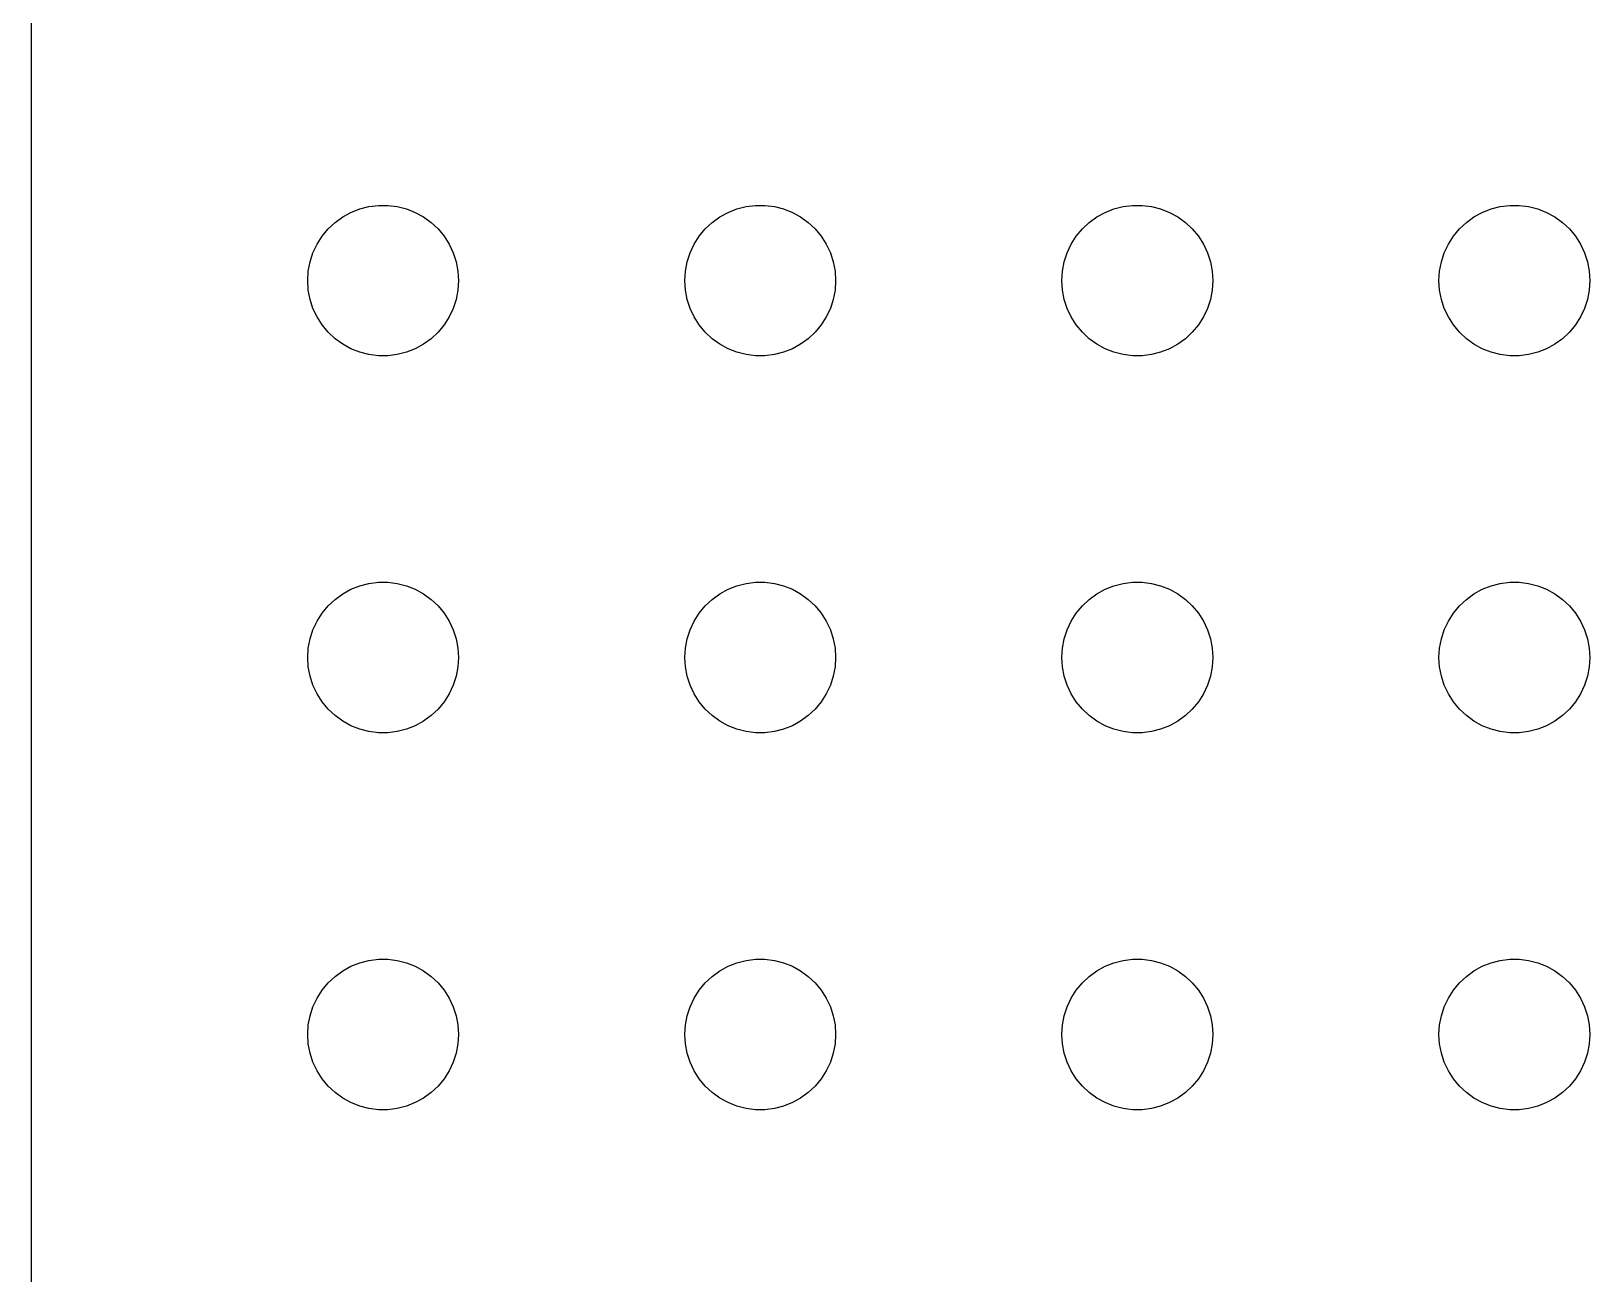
# Model space of a CAD drawing. Header units: metres. Extents: x -134 to 134, y 62 to 280.
# Drawn here: x -134.5 to -103.5, y 86.74 to 111.46 of the extents above; entities that cross this region are included whole.
import ezdxf

# ---------------------------------------------------------------- set-up
doc = ezdxf.new("R2010")
doc.units = ezdxf.units.M

msp = doc.modelspace()

# ---------------------------------------------------------------- linework, layer by layer
for p, q in [((-134.5, 161), (-134.5, 67)), ((-128.139, 107.857), (-127.964, 107.927)), ((-127.964, 107.927), (-127.781, 107.973)), ((-127.781, 107.973), (-127.594, 107.997)), ((-127.594, 107.997), (-127.406, 107.997)), ((-127.406, 107.997), (-127.219, 107.973)), ((-127.219, 107.973), (-127.036, 107.927)), ((-127.036, 107.927), (-126.861, 107.857)), ((-120.639, 107.857), (-120.464, 107.927)), ((-120.464, 107.927), (-120.281, 107.973)), ((-120.281, 107.973), (-120.094, 107.997)), ((-120.094, 107.997), (-119.906, 107.997)), ((-119.906, 107.997), (-119.719, 107.973)), ((-119.719, 107.973), (-119.536, 107.927)), ((-119.536, 107.927), (-119.361, 107.857)), ((-113.139, 107.857), (-112.964, 107.927)), ((-112.964, 107.927), (-112.781, 107.973)), ((-112.781, 107.973), (-112.594, 107.997)), ((-112.594, 107.997), (-112.406, 107.997)), ((-112.406, 107.997), (-112.219, 107.973)), ((-112.219, 107.973), (-112.036, 107.927)), ((-112.036, 107.927), (-111.861, 107.857)), ((-105.639, 107.857), (-105.464, 107.927)), ((-105.464, 107.927), (-105.281, 107.973)), ((-105.281, 107.973), (-105.094, 107.997)), ((-105.094, 107.997), (-104.906, 107.997)), ((-104.906, 107.997), (-104.719, 107.973)), ((-104.719, 107.973), (-104.536, 107.927)), ((-104.536, 107.927), (-104.361, 107.857)), ((-128.593, 107.527), (-128.456, 107.656)), ((-128.456, 107.656), (-128.304, 107.766)), ((-128.304, 107.766), (-128.139, 107.857)), ((-126.861, 107.857), (-126.696, 107.766)), ((-126.696, 107.766), (-126.544, 107.656)), ((-126.544, 107.656), (-126.407, 107.527)), ((-121.093, 107.527), (-120.956, 107.656)), ((-120.956, 107.656), (-120.804, 107.766)), ((-120.804, 107.766), (-120.639, 107.857)), ((-119.361, 107.857), (-119.196, 107.766)), ((-119.196, 107.766), (-119.044, 107.656)), ((-119.044, 107.656), (-118.907, 107.527)), ((-113.593, 107.527), (-113.456, 107.656)), ((-113.456, 107.656), (-113.304, 107.766)), ((-113.304, 107.766), (-113.139, 107.857)), ((-111.861, 107.857), (-111.696, 107.766)), ((-111.696, 107.766), (-111.544, 107.656)), ((-111.544, 107.656), (-111.407, 107.527)), ((-106.093, 107.527), (-105.956, 107.656)), ((-105.956, 107.656), (-105.804, 107.766)), ((-105.804, 107.766), (-105.639, 107.857)), ((-104.361, 107.857), (-104.196, 107.766)), ((-104.196, 107.766), (-104.044, 107.656)), ((-104.044, 107.656), (-103.907, 107.527)), ((-128.814, 107.223), (-128.714, 107.382)), ((-128.714, 107.382), (-128.593, 107.527)), ((-126.407, 107.527), (-126.286, 107.382)), ((-126.286, 107.382), (-126.186, 107.223)), ((-121.314, 107.223), (-121.214, 107.382)), ((-121.214, 107.382), (-121.093, 107.527)), ((-118.907, 107.527), (-118.786, 107.382)), ((-118.786, 107.382), (-118.686, 107.223)), ((-113.814, 107.223), (-113.714, 107.382)), ((-113.714, 107.382), (-113.593, 107.527)), ((-111.407, 107.527), (-111.286, 107.382)), ((-111.286, 107.382), (-111.186, 107.223)), ((-106.314, 107.223), (-106.214, 107.382)), ((-106.214, 107.382), (-106.093, 107.527)), ((-103.907, 107.527), (-103.786, 107.382)), ((-103.786, 107.382), (-103.686, 107.223)), ((-128.953, 106.873), (-128.895, 107.052)), ((-128.895, 107.052), (-128.814, 107.223)), ((-126.186, 107.223), (-126.105, 107.052)), ((-126.105, 107.052), (-126.047, 106.873)), ((-121.453, 106.873), (-121.395, 107.052)), ((-121.395, 107.052), (-121.314, 107.223)), ((-118.686, 107.223), (-118.605, 107.052)), ((-118.605, 107.052), (-118.547, 106.873)), ((-113.953, 106.873), (-113.895, 107.052)), ((-113.895, 107.052), (-113.814, 107.223)), ((-111.186, 107.223), (-111.105, 107.052)), ((-111.105, 107.052), (-111.047, 106.873)), ((-106.453, 106.873), (-106.395, 107.052)), ((-106.395, 107.052), (-106.314, 107.223)), ((-103.686, 107.223), (-103.605, 107.052)), ((-103.605, 107.052), (-103.547, 106.873)), ((-129, 106.5), (-128.988, 106.688)), ((-128.988, 106.688), (-128.953, 106.873)), ((-126.047, 106.873), (-126.012, 106.688)), ((-126.012, 106.688), (-126, 106.5)), ((-121.5, 106.5), (-121.488, 106.688)), ((-121.488, 106.688), (-121.453, 106.873)), ((-118.547, 106.873), (-118.512, 106.688)), ((-118.512, 106.688), (-118.5, 106.5)), ((-114, 106.5), (-113.988, 106.688)), ((-113.988, 106.688), (-113.953, 106.873)), ((-111.047, 106.873), (-111.012, 106.688)), ((-111.012, 106.688), (-111, 106.5)), ((-106.5, 106.5), (-106.488, 106.688)), ((-106.488, 106.688), (-106.453, 106.873)), ((-103.547, 106.873), (-103.512, 106.688)), ((-103.512, 106.688), (-103.5, 106.5)), ((-128.988, 106.312), (-129, 106.5)), ((-126, 106.5), (-126.012, 106.312)), ((-121.488, 106.312), (-121.5, 106.5)), ((-118.5, 106.5), (-118.512, 106.312)), ((-113.988, 106.312), (-114, 106.5)), ((-111, 106.5), (-111.012, 106.312)), ((-106.488, 106.312), (-106.5, 106.5)), ((-103.5, 106.5), (-103.512, 106.312)), ((-128.953, 106.127), (-128.988, 106.312)), ((-128.895, 105.948), (-128.953, 106.127)), ((-126.047, 106.127), (-126.105, 105.948)), ((-126.012, 106.312), (-126.047, 106.127)), ((-121.453, 106.127), (-121.488, 106.312)), ((-121.395, 105.948), (-121.453, 106.127)), ((-118.547, 106.127), (-118.605, 105.948)), ((-118.512, 106.312), (-118.547, 106.127)), ((-113.953, 106.127), (-113.988, 106.312)), ((-113.895, 105.948), (-113.953, 106.127)), ((-111.047, 106.127), (-111.105, 105.948)), ((-111.012, 106.312), (-111.047, 106.127)), ((-106.453, 106.127), (-106.488, 106.312)), ((-106.395, 105.948), (-106.453, 106.127)), ((-103.547, 106.127), (-103.605, 105.948)), ((-103.512, 106.312), (-103.547, 106.127)), ((-128.814, 105.777), (-128.895, 105.948)), ((-128.714, 105.618), (-128.814, 105.777)), ((-126.186, 105.777), (-126.286, 105.618)), ((-126.105, 105.948), (-126.186, 105.777)), ((-121.314, 105.777), (-121.395, 105.948)), ((-121.214, 105.618), (-121.314, 105.777)), ((-118.686, 105.777), (-118.786, 105.618)), ((-118.605, 105.948), (-118.686, 105.777)), ((-113.814, 105.777), (-113.895, 105.948)), ((-113.714, 105.618), (-113.814, 105.777)), ((-111.186, 105.777), (-111.286, 105.618)), ((-111.105, 105.948), (-111.186, 105.777)), ((-106.314, 105.777), (-106.395, 105.948)), ((-106.214, 105.618), (-106.314, 105.777)), ((-103.686, 105.777), (-103.786, 105.618)), ((-103.605, 105.948), (-103.686, 105.777)), ((-128.593, 105.473), (-128.714, 105.618)), ((-128.456, 105.344), (-128.593, 105.473)), ((-126.407, 105.473), (-126.544, 105.344)), ((-126.286, 105.618), (-126.407, 105.473)), ((-121.093, 105.473), (-121.214, 105.618)), ((-120.956, 105.344), (-121.093, 105.473)), ((-118.907, 105.473), (-119.044, 105.344)), ((-118.786, 105.618), (-118.907, 105.473)), ((-113.593, 105.473), (-113.714, 105.618)), ((-113.456, 105.344), (-113.593, 105.473)), ((-111.407, 105.473), (-111.544, 105.344)), ((-111.286, 105.618), (-111.407, 105.473)), ((-106.093, 105.473), (-106.214, 105.618)), ((-105.956, 105.344), (-106.093, 105.473)), ((-103.907, 105.473), (-104.044, 105.344)), ((-103.786, 105.618), (-103.907, 105.473)), ((-128.304, 105.234), (-128.456, 105.344)), ((-128.139, 105.143), (-128.304, 105.234)), ((-127.964, 105.073), (-128.139, 105.143)), ((-126.861, 105.143), (-127.036, 105.073)), ((-126.696, 105.234), (-126.861, 105.143)), ((-126.544, 105.344), (-126.696, 105.234)), ((-120.804, 105.234), (-120.956, 105.344)), ((-120.639, 105.143), (-120.804, 105.234)), ((-120.464, 105.073), (-120.639, 105.143)), ((-119.361, 105.143), (-119.536, 105.073)), ((-119.196, 105.234), (-119.361, 105.143)), ((-119.044, 105.344), (-119.196, 105.234)), ((-113.304, 105.234), (-113.456, 105.344)), ((-113.139, 105.143), (-113.304, 105.234)), ((-112.964, 105.073), (-113.139, 105.143)), ((-111.861, 105.143), (-112.036, 105.073)), ((-111.696, 105.234), (-111.861, 105.143)), ((-111.544, 105.344), (-111.696, 105.234)), ((-105.804, 105.234), (-105.956, 105.344)), ((-105.639, 105.143), (-105.804, 105.234)), ((-105.464, 105.073), (-105.639, 105.143)), ((-104.361, 105.143), (-104.536, 105.073)), ((-104.196, 105.234), (-104.361, 105.143)), ((-104.044, 105.344), (-104.196, 105.234)), ((-127.781, 105.027), (-127.964, 105.073)), ((-127.594, 105.003), (-127.781, 105.027)), ((-127.406, 105.003), (-127.594, 105.003)), ((-127.219, 105.027), (-127.406, 105.003)), ((-127.036, 105.073), (-127.219, 105.027)), ((-120.281, 105.027), (-120.464, 105.073)), ((-120.094, 105.003), (-120.281, 105.027)), ((-119.906, 105.003), (-120.094, 105.003)), ((-119.719, 105.027), (-119.906, 105.003)), ((-119.536, 105.073), (-119.719, 105.027)), ((-112.781, 105.027), (-112.964, 105.073)), ((-112.594, 105.003), (-112.781, 105.027)), ((-112.406, 105.003), (-112.594, 105.003)), ((-112.219, 105.027), (-112.406, 105.003)), ((-112.036, 105.073), (-112.219, 105.027)), ((-105.281, 105.027), (-105.464, 105.073)), ((-105.094, 105.003), (-105.281, 105.027)), ((-104.906, 105.003), (-105.094, 105.003)), ((-104.719, 105.027), (-104.906, 105.003)), ((-104.536, 105.073), (-104.719, 105.027)), ((-127.964, 100.427), (-127.781, 100.473)), ((-127.781, 100.473), (-127.594, 100.497)), ((-127.594, 100.497), (-127.406, 100.497)), ((-127.406, 100.497), (-127.219, 100.473)), ((-127.219, 100.473), (-127.036, 100.427)), ((-120.464, 100.427), (-120.281, 100.473)), ((-120.281, 100.473), (-120.094, 100.497)), ((-120.094, 100.497), (-119.906, 100.497)), ((-119.906, 100.497), (-119.719, 100.473)), ((-119.719, 100.473), (-119.536, 100.427)), ((-112.964, 100.427), (-112.781, 100.473)), ((-112.781, 100.473), (-112.594, 100.497)), ((-112.594, 100.497), (-112.406, 100.497)), ((-112.406, 100.497), (-112.219, 100.473)), ((-112.219, 100.473), (-112.036, 100.427)), ((-105.464, 100.427), (-105.281, 100.473)), ((-105.281, 100.473), (-105.094, 100.497)), ((-105.094, 100.497), (-104.906, 100.497)), ((-104.906, 100.497), (-104.719, 100.473)), ((-104.719, 100.473), (-104.536, 100.427)), ((-128.593, 100.027), (-128.456, 100.156)), ((-128.456, 100.156), (-128.304, 100.266)), ((-128.304, 100.266), (-128.139, 100.357)), ((-128.139, 100.357), (-127.964, 100.427)), ((-127.036, 100.427), (-126.861, 100.357)), ((-126.861, 100.357), (-126.696, 100.266)), ((-126.696, 100.266), (-126.544, 100.156)), ((-126.544, 100.156), (-126.407, 100.027)), ((-121.093, 100.027), (-120.956, 100.156)), ((-120.956, 100.156), (-120.804, 100.266)), ((-120.804, 100.266), (-120.639, 100.357)), ((-120.639, 100.357), (-120.464, 100.427)), ((-119.536, 100.427), (-119.361, 100.357)), ((-119.361, 100.357), (-119.196, 100.266)), ((-119.196, 100.266), (-119.044, 100.156)), ((-119.044, 100.156), (-118.907, 100.027)), ((-113.593, 100.027), (-113.456, 100.156)), ((-113.456, 100.156), (-113.304, 100.266)), ((-113.304, 100.266), (-113.139, 100.357)), ((-113.139, 100.357), (-112.964, 100.427)), ((-112.036, 100.427), (-111.861, 100.357)), ((-111.861, 100.357), (-111.696, 100.266)), ((-111.696, 100.266), (-111.544, 100.156)), ((-111.544, 100.156), (-111.407, 100.027)), ((-106.093, 100.027), (-105.956, 100.156)), ((-105.956, 100.156), (-105.804, 100.266)), ((-105.804, 100.266), (-105.639, 100.357)), ((-105.639, 100.357), (-105.464, 100.427)), ((-104.536, 100.427), (-104.361, 100.357)), ((-104.361, 100.357), (-104.196, 100.266)), ((-104.196, 100.266), (-104.044, 100.156)), ((-104.044, 100.156), (-103.907, 100.027)), ((-128.814, 99.7226), (-128.714, 99.8817)), ((-128.714, 99.8817), (-128.593, 100.027)), ((-126.407, 100.027), (-126.286, 99.8817)), ((-126.286, 99.8817), (-126.186, 99.7226)), ((-121.314, 99.7226), (-121.214, 99.8817)), ((-121.214, 99.8817), (-121.093, 100.027)), ((-118.907, 100.027), (-118.786, 99.8817)), ((-118.786, 99.8817), (-118.686, 99.7226)), ((-113.814, 99.7226), (-113.714, 99.8817)), ((-113.714, 99.8817), (-113.593, 100.027)), ((-111.407, 100.027), (-111.286, 99.8817)), ((-111.286, 99.8817), (-111.186, 99.7226)), ((-106.314, 99.7226), (-106.214, 99.8817)), ((-106.214, 99.8817), (-106.093, 100.027)), ((-103.907, 100.027), (-103.786, 99.8817)), ((-103.786, 99.8817), (-103.686, 99.7226)), ((-128.953, 99.373), (-128.895, 99.5522)), ((-128.895, 99.5522), (-128.814, 99.7226)), ((-126.186, 99.7226), (-126.105, 99.5522)), ((-126.105, 99.5522), (-126.047, 99.373)), ((-121.453, 99.373), (-121.395, 99.5522)), ((-121.395, 99.5522), (-121.314, 99.7226)), ((-118.686, 99.7226), (-118.605, 99.5522)), ((-118.605, 99.5522), (-118.547, 99.373)), ((-113.953, 99.373), (-113.895, 99.5522)), ((-113.895, 99.5522), (-113.814, 99.7226)), ((-111.186, 99.7226), (-111.105, 99.5522)), ((-111.105, 99.5522), (-111.047, 99.373)), ((-106.453, 99.373), (-106.395, 99.5522)), ((-106.395, 99.5522), (-106.314, 99.7226)), ((-103.686, 99.7226), (-103.605, 99.5522)), ((-103.605, 99.5522), (-103.547, 99.373)), ((-128.988, 99.188), (-128.953, 99.373)), ((-126.047, 99.373), (-126.012, 99.188)), ((-121.488, 99.188), (-121.453, 99.373)), ((-118.547, 99.373), (-118.512, 99.188)), ((-113.988, 99.188), (-113.953, 99.373)), ((-111.047, 99.373), (-111.012, 99.188)), ((-106.488, 99.188), (-106.453, 99.373)), ((-103.547, 99.373), (-103.512, 99.188)), ((-129, 99), (-128.988, 99.188)), ((-128.988, 98.812), (-129, 99)), ((-126.012, 99.188), (-126, 99)), ((-126, 99), (-126.012, 98.812)), ((-121.5, 99), (-121.488, 99.188)), ((-121.488, 98.812), (-121.5, 99)), ((-118.512, 99.188), (-118.5, 99)), ((-118.5, 99), (-118.512, 98.812)), ((-114, 99), (-113.988, 99.188)), ((-113.988, 98.812), (-114, 99)), ((-111.012, 99.188), (-111, 99)), ((-111, 99), (-111.012, 98.812)), ((-106.5, 99), (-106.488, 99.188)), ((-106.488, 98.812), (-106.5, 99)), ((-103.512, 99.188), (-103.5, 99)), ((-103.5, 99), (-103.512, 98.812)), ((-128.953, 98.627), (-128.988, 98.812)), ((-128.895, 98.4478), (-128.953, 98.627)), ((-126.047, 98.627), (-126.105, 98.4478)), ((-126.012, 98.812), (-126.047, 98.627)), ((-121.453, 98.627), (-121.488, 98.812)), ((-121.395, 98.4478), (-121.453, 98.627)), ((-118.547, 98.627), (-118.605, 98.4478)), ((-118.512, 98.812), (-118.547, 98.627)), ((-113.953, 98.627), (-113.988, 98.812)), ((-113.895, 98.4478), (-113.953, 98.627)), ((-111.047, 98.627), (-111.105, 98.4478)), ((-111.012, 98.812), (-111.047, 98.627)), ((-106.453, 98.627), (-106.488, 98.812)), ((-106.395, 98.4478), (-106.453, 98.627)), ((-103.547, 98.627), (-103.605, 98.4478)), ((-103.512, 98.812), (-103.547, 98.627)), ((-128.814, 98.2774), (-128.895, 98.4478)), ((-128.714, 98.1183), (-128.814, 98.2774)), ((-126.186, 98.2774), (-126.286, 98.1183)), ((-126.105, 98.4478), (-126.186, 98.2774)), ((-121.314, 98.2774), (-121.395, 98.4478)), ((-121.214, 98.1183), (-121.314, 98.2774)), ((-118.686, 98.2774), (-118.786, 98.1183)), ((-118.605, 98.4478), (-118.686, 98.2774)), ((-113.814, 98.2774), (-113.895, 98.4478)), ((-113.714, 98.1183), (-113.814, 98.2774)), ((-111.186, 98.2774), (-111.286, 98.1183)), ((-111.105, 98.4478), (-111.186, 98.2774)), ((-106.314, 98.2774), (-106.395, 98.4478)), ((-106.214, 98.1183), (-106.314, 98.2774)), ((-103.686, 98.2774), (-103.786, 98.1183)), ((-103.605, 98.4478), (-103.686, 98.2774)), ((-128.593, 97.9732), (-128.714, 98.1183)), ((-128.456, 97.8442), (-128.593, 97.9732)), ((-126.407, 97.9732), (-126.544, 97.8442)), ((-126.286, 98.1183), (-126.407, 97.9732)), ((-121.093, 97.9732), (-121.214, 98.1183)), ((-120.956, 97.8442), (-121.093, 97.9732)), ((-118.907, 97.9732), (-119.044, 97.8442)), ((-118.786, 98.1183), (-118.907, 97.9732)), ((-113.593, 97.9732), (-113.714, 98.1183)), ((-113.456, 97.8442), (-113.593, 97.9732)), ((-111.407, 97.9732), (-111.544, 97.8442)), ((-111.286, 98.1183), (-111.407, 97.9732)), ((-106.093, 97.9732), (-106.214, 98.1183)), ((-105.956, 97.8442), (-106.093, 97.9732)), ((-103.907, 97.9732), (-104.044, 97.8442)), ((-103.786, 98.1183), (-103.907, 97.9732)), ((-128.304, 97.7335), (-128.456, 97.8442)), ((-128.139, 97.6428), (-128.304, 97.7335)), ((-126.696, 97.7335), (-126.861, 97.6428)), ((-126.544, 97.8442), (-126.696, 97.7335)), ((-120.804, 97.7335), (-120.956, 97.8442)), ((-120.639, 97.6428), (-120.804, 97.7335)), ((-119.196, 97.7335), (-119.361, 97.6428)), ((-119.044, 97.8442), (-119.196, 97.7335)), ((-113.304, 97.7335), (-113.456, 97.8442)), ((-113.139, 97.6428), (-113.304, 97.7335)), ((-111.696, 97.7335), (-111.861, 97.6428)), ((-111.544, 97.8442), (-111.696, 97.7335)), ((-105.804, 97.7335), (-105.956, 97.8442)), ((-105.639, 97.6428), (-105.804, 97.7335)), ((-104.196, 97.7335), (-104.361, 97.6428)), ((-104.044, 97.8442), (-104.196, 97.7335)), ((-127.964, 97.5734), (-128.139, 97.6428)), ((-127.781, 97.5266), (-127.964, 97.5734)), ((-127.594, 97.503), (-127.781, 97.5266)), ((-127.406, 97.503), (-127.594, 97.503)), ((-127.219, 97.5266), (-127.406, 97.503)), ((-127.036, 97.5734), (-127.219, 97.5266)), ((-126.861, 97.6428), (-127.036, 97.5734)), ((-120.464, 97.5734), (-120.639, 97.6428)), ((-120.281, 97.5266), (-120.464, 97.5734)), ((-120.094, 97.503), (-120.281, 97.5266)), ((-119.906, 97.503), (-120.094, 97.503)), ((-119.719, 97.5266), (-119.906, 97.503)), ((-119.536, 97.5734), (-119.719, 97.5266)), ((-119.361, 97.6428), (-119.536, 97.5734)), ((-112.964, 97.5734), (-113.139, 97.6428)), ((-112.781, 97.5266), (-112.964, 97.5734)), ((-112.594, 97.503), (-112.781, 97.5266)), ((-112.406, 97.503), (-112.594, 97.503)), ((-112.219, 97.5266), (-112.406, 97.503)), ((-112.036, 97.5734), (-112.219, 97.5266)), ((-111.861, 97.6428), (-112.036, 97.5734)), ((-105.464, 97.5734), (-105.639, 97.6428)), ((-105.281, 97.5266), (-105.464, 97.5734)), ((-105.094, 97.503), (-105.281, 97.5266)), ((-104.906, 97.503), (-105.094, 97.503)), ((-104.719, 97.5266), (-104.906, 97.503)), ((-104.536, 97.5734), (-104.719, 97.5266)), ((-104.361, 97.6428), (-104.536, 97.5734)), ((-128.456, 92.6558), (-128.304, 92.7665)), ((-128.304, 92.7665), (-128.139, 92.8573)), ((-128.139, 92.8573), (-127.964, 92.9266)), ((-127.964, 92.9266), (-127.781, 92.9734)), ((-127.781, 92.9734), (-127.594, 92.997)), ((-127.594, 92.997), (-127.406, 92.997)), ((-127.406, 92.997), (-127.219, 92.9734)), ((-127.219, 92.9734), (-127.036, 92.9266)), ((-127.036, 92.9266), (-126.861, 92.8573)), ((-126.861, 92.8573), (-126.696, 92.7665)), ((-126.696, 92.7665), (-126.544, 92.6558)), ((-120.956, 92.6558), (-120.804, 92.7665)), ((-120.804, 92.7665), (-120.639, 92.8573)), ((-120.639, 92.8573), (-120.464, 92.9266)), ((-120.464, 92.9266), (-120.281, 92.9734)), ((-120.281, 92.9734), (-120.094, 92.997)), ((-120.094, 92.997), (-119.906, 92.997)), ((-119.906, 92.997), (-119.719, 92.9734)), ((-119.719, 92.9734), (-119.536, 92.9266)), ((-119.536, 92.9266), (-119.361, 92.8573)), ((-119.361, 92.8573), (-119.196, 92.7665)), ((-119.196, 92.7665), (-119.044, 92.6558)), ((-113.456, 92.6558), (-113.304, 92.7665)), ((-113.304, 92.7665), (-113.139, 92.8573)), ((-113.139, 92.8573), (-112.964, 92.9266)), ((-112.964, 92.9266), (-112.781, 92.9734)), ((-112.781, 92.9734), (-112.594, 92.997)), ((-112.594, 92.997), (-112.406, 92.997)), ((-112.406, 92.997), (-112.219, 92.9734)), ((-112.219, 92.9734), (-112.036, 92.9266)), ((-112.036, 92.9266), (-111.861, 92.8573)), ((-111.861, 92.8573), (-111.696, 92.7665)), ((-111.696, 92.7665), (-111.544, 92.6558)), ((-105.956, 92.6558), (-105.804, 92.7665)), ((-105.804, 92.7665), (-105.639, 92.8573)), ((-105.639, 92.8573), (-105.464, 92.9266)), ((-105.464, 92.9266), (-105.281, 92.9734)), ((-105.281, 92.9734), (-105.094, 92.997)), ((-105.094, 92.997), (-104.906, 92.997)), ((-104.906, 92.997), (-104.719, 92.9734)), ((-104.719, 92.9734), (-104.536, 92.9266)), ((-104.536, 92.9266), (-104.361, 92.8573)), ((-104.361, 92.8573), (-104.196, 92.7665)), ((-104.196, 92.7665), (-104.044, 92.6558)), ((-128.814, 92.2226), (-128.714, 92.3817)), ((-128.714, 92.3817), (-128.593, 92.5268)), ((-128.593, 92.5268), (-128.456, 92.6558)), ((-126.544, 92.6558), (-126.407, 92.5268)), ((-126.407, 92.5268), (-126.286, 92.3817)), ((-126.286, 92.3817), (-126.186, 92.2226)), ((-121.314, 92.2226), (-121.214, 92.3817)), ((-121.214, 92.3817), (-121.093, 92.5268)), ((-121.093, 92.5268), (-120.956, 92.6558)), ((-119.044, 92.6558), (-118.907, 92.5268)), ((-118.907, 92.5268), (-118.786, 92.3817)), ((-118.786, 92.3817), (-118.686, 92.2226)), ((-113.814, 92.2226), (-113.714, 92.3817)), ((-113.714, 92.3817), (-113.593, 92.5268)), ((-113.593, 92.5268), (-113.456, 92.6558)), ((-111.544, 92.6558), (-111.407, 92.5268)), ((-111.407, 92.5268), (-111.286, 92.3817)), ((-111.286, 92.3817), (-111.186, 92.2226)), ((-106.314, 92.2226), (-106.214, 92.3817)), ((-106.214, 92.3817), (-106.093, 92.5268)), ((-106.093, 92.5268), (-105.956, 92.6558)), ((-104.044, 92.6558), (-103.907, 92.5268)), ((-103.907, 92.5268), (-103.786, 92.3817)), ((-103.786, 92.3817), (-103.686, 92.2226)), ((-128.895, 92.0522), (-128.814, 92.2226)), ((-126.186, 92.2226), (-126.105, 92.0522)), ((-121.395, 92.0522), (-121.314, 92.2226)), ((-118.686, 92.2226), (-118.605, 92.0522)), ((-113.895, 92.0522), (-113.814, 92.2226)), ((-111.186, 92.2226), (-111.105, 92.0522)), ((-106.395, 92.0522), (-106.314, 92.2226)), ((-103.686, 92.2226), (-103.605, 92.0522)), ((-128.988, 91.688), (-128.953, 91.873)), ((-128.953, 91.873), (-128.895, 92.0522)), ((-126.105, 92.0522), (-126.047, 91.873)), ((-126.047, 91.873), (-126.012, 91.688)), ((-121.488, 91.688), (-121.453, 91.873)), ((-121.453, 91.873), (-121.395, 92.0522)), ((-118.605, 92.0522), (-118.547, 91.873)), ((-118.547, 91.873), (-118.512, 91.688)), ((-113.988, 91.688), (-113.953, 91.873)), ((-113.953, 91.873), (-113.895, 92.0522)), ((-111.105, 92.0522), (-111.047, 91.873)), ((-111.047, 91.873), (-111.012, 91.688)), ((-106.488, 91.688), (-106.453, 91.873)), ((-106.453, 91.873), (-106.395, 92.0522)), ((-103.605, 92.0522), (-103.547, 91.873)), ((-103.547, 91.873), (-103.512, 91.688)), ((-129, 91.5), (-128.988, 91.688)), ((-128.988, 91.312), (-129, 91.5)), ((-126.012, 91.688), (-126, 91.5)), ((-126, 91.5), (-126.012, 91.312)), ((-121.5, 91.5), (-121.488, 91.688)), ((-121.488, 91.312), (-121.5, 91.5)), ((-118.512, 91.688), (-118.5, 91.5)), ((-118.5, 91.5), (-118.512, 91.312)), ((-114, 91.5), (-113.988, 91.688)), ((-113.988, 91.312), (-114, 91.5)), ((-111.012, 91.688), (-111, 91.5)), ((-111, 91.5), (-111.012, 91.312)), ((-106.5, 91.5), (-106.488, 91.688)), ((-106.488, 91.312), (-106.5, 91.5)), ((-103.512, 91.688), (-103.5, 91.5)), ((-103.5, 91.5), (-103.512, 91.312)), ((-128.953, 91.127), (-128.988, 91.312)), ((-126.012, 91.312), (-126.047, 91.127)), ((-121.453, 91.127), (-121.488, 91.312)), ((-118.512, 91.312), (-118.547, 91.127)), ((-113.953, 91.127), (-113.988, 91.312)), ((-111.012, 91.312), (-111.047, 91.127)), ((-106.453, 91.127), (-106.488, 91.312)), ((-103.512, 91.312), (-103.547, 91.127)), ((-128.895, 90.9478), (-128.953, 91.127)), ((-128.814, 90.7774), (-128.895, 90.9478)), ((-126.105, 90.9478), (-126.186, 90.7774)), ((-126.047, 91.127), (-126.105, 90.9478)), ((-121.395, 90.9478), (-121.453, 91.127)), ((-121.314, 90.7774), (-121.395, 90.9478)), ((-118.605, 90.9478), (-118.686, 90.7774)), ((-118.547, 91.127), (-118.605, 90.9478)), ((-113.895, 90.9478), (-113.953, 91.127)), ((-113.814, 90.7774), (-113.895, 90.9478)), ((-111.105, 90.9478), (-111.186, 90.7774)), ((-111.047, 91.127), (-111.105, 90.9478)), ((-106.395, 90.9478), (-106.453, 91.127)), ((-106.314, 90.7774), (-106.395, 90.9478)), ((-103.605, 90.9478), (-103.686, 90.7774)), ((-103.547, 91.127), (-103.605, 90.9478)), ((-128.714, 90.6183), (-128.814, 90.7774)), ((-128.593, 90.4732), (-128.714, 90.6183)), ((-126.286, 90.6183), (-126.407, 90.4732)), ((-126.186, 90.7774), (-126.286, 90.6183)), ((-121.214, 90.6183), (-121.314, 90.7774)), ((-121.093, 90.4732), (-121.214, 90.6183)), ((-118.786, 90.6183), (-118.907, 90.4732)), ((-118.686, 90.7774), (-118.786, 90.6183)), ((-113.714, 90.6183), (-113.814, 90.7774)), ((-113.593, 90.4732), (-113.714, 90.6183)), ((-111.286, 90.6183), (-111.407, 90.4732)), ((-111.186, 90.7774), (-111.286, 90.6183)), ((-106.214, 90.6183), (-106.314, 90.7774)), ((-106.093, 90.4732), (-106.214, 90.6183)), ((-103.786, 90.6183), (-103.907, 90.4732)), ((-103.686, 90.7774), (-103.786, 90.6183)), ((-128.456, 90.3442), (-128.593, 90.4732)), ((-128.304, 90.2335), (-128.456, 90.3442)), ((-128.139, 90.1428), (-128.304, 90.2335)), ((-126.696, 90.2335), (-126.861, 90.1428)), ((-126.544, 90.3442), (-126.696, 90.2335)), ((-126.407, 90.4732), (-126.544, 90.3442)), ((-120.956, 90.3442), (-121.093, 90.4732)), ((-120.804, 90.2335), (-120.956, 90.3442)), ((-120.639, 90.1428), (-120.804, 90.2335)), ((-119.196, 90.2335), (-119.361, 90.1428)), ((-119.044, 90.3442), (-119.196, 90.2335)), ((-118.907, 90.4732), (-119.044, 90.3442)), ((-113.456, 90.3442), (-113.593, 90.4732)), ((-113.304, 90.2335), (-113.456, 90.3442)), ((-113.139, 90.1428), (-113.304, 90.2335)), ((-111.696, 90.2335), (-111.861, 90.1428)), ((-111.544, 90.3442), (-111.696, 90.2335)), ((-111.407, 90.4732), (-111.544, 90.3442)), ((-105.956, 90.3442), (-106.093, 90.4732)), ((-105.804, 90.2335), (-105.956, 90.3442)), ((-105.639, 90.1428), (-105.804, 90.2335)), ((-104.196, 90.2335), (-104.361, 90.1428)), ((-104.044, 90.3442), (-104.196, 90.2335)), ((-103.907, 90.4732), (-104.044, 90.3442)), ((-127.964, 90.0734), (-128.139, 90.1428)), ((-127.781, 90.0266), (-127.964, 90.0734)), ((-127.594, 90.003), (-127.781, 90.0266)), ((-127.406, 90.003), (-127.594, 90.003)), ((-127.219, 90.0266), (-127.406, 90.003)), ((-127.036, 90.0734), (-127.219, 90.0266)), ((-126.861, 90.1428), (-127.036, 90.0734)), ((-120.464, 90.0734), (-120.639, 90.1428)), ((-120.281, 90.0266), (-120.464, 90.0734)), ((-120.094, 90.003), (-120.281, 90.0266)), ((-119.906, 90.003), (-120.094, 90.003)), ((-119.719, 90.0266), (-119.906, 90.003)), ((-119.536, 90.0734), (-119.719, 90.0266)), ((-119.361, 90.1428), (-119.536, 90.0734)), ((-112.964, 90.0734), (-113.139, 90.1428)), ((-112.781, 90.0266), (-112.964, 90.0734)), ((-112.594, 90.003), (-112.781, 90.0266)), ((-112.406, 90.003), (-112.594, 90.003)), ((-112.219, 90.0266), (-112.406, 90.003)), ((-112.036, 90.0734), (-112.219, 90.0266)), ((-111.861, 90.1428), (-112.036, 90.0734)), ((-105.464, 90.0734), (-105.639, 90.1428)), ((-105.281, 90.0266), (-105.464, 90.0734)), ((-105.094, 90.003), (-105.281, 90.0266)), ((-104.906, 90.003), (-105.094, 90.003)), ((-104.719, 90.0266), (-104.906, 90.003)), ((-104.536, 90.0734), (-104.719, 90.0266)), ((-104.361, 90.1428), (-104.536, 90.0734))]:
    msp.add_line(p, q)

doc.saveas('drawing.dxf')
